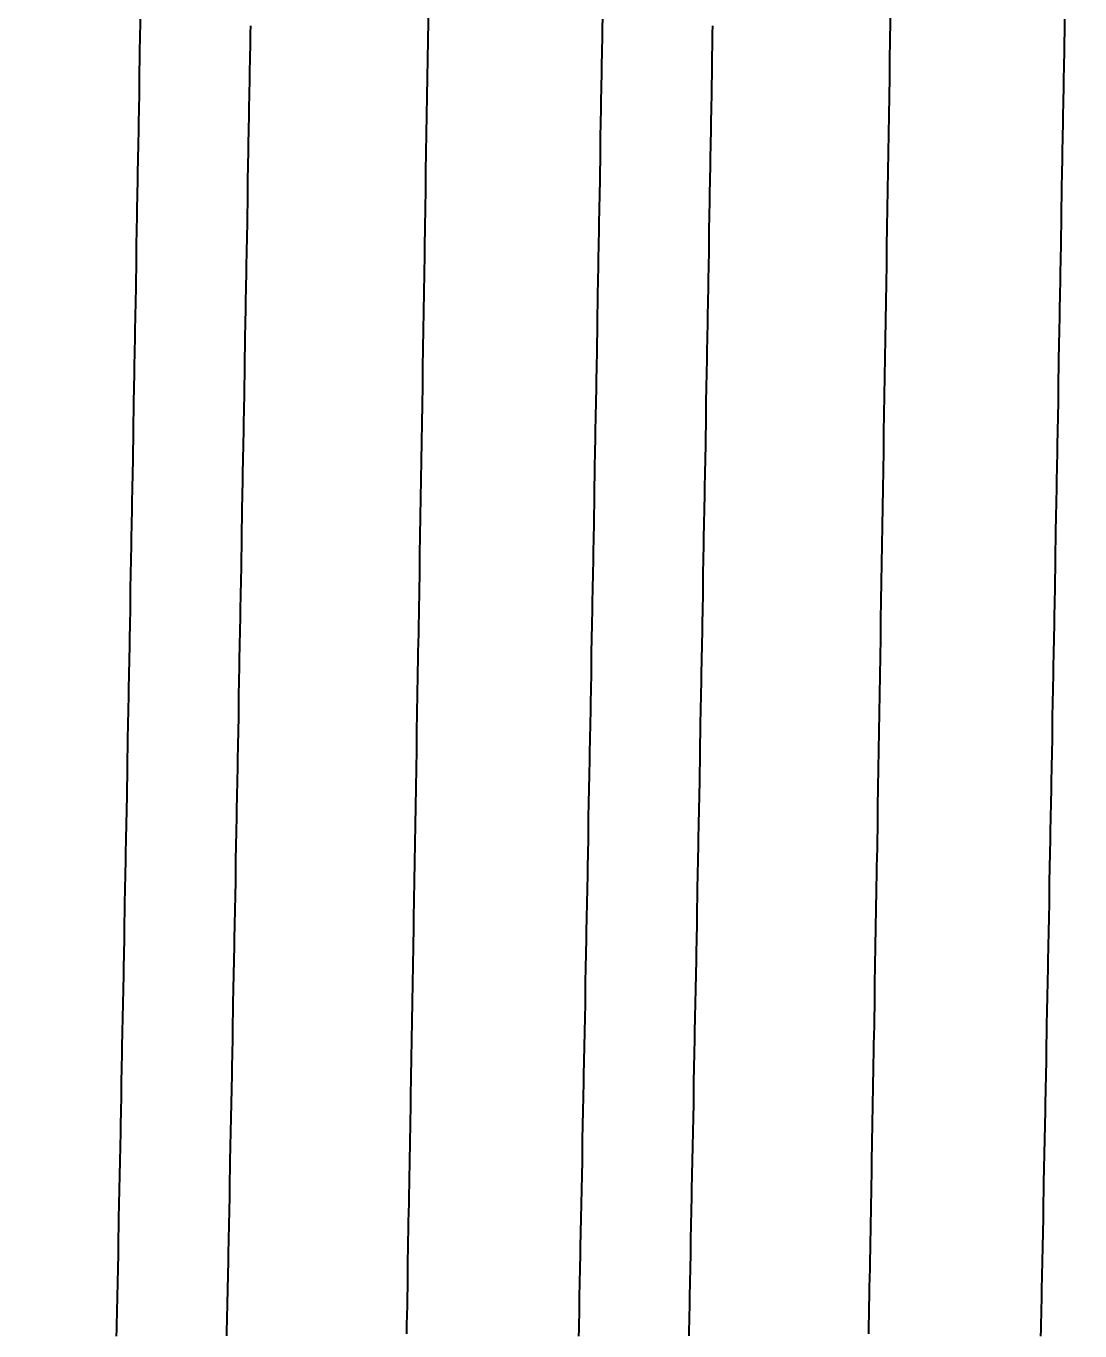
# Model space of a CAD drawing. Header units: millimetres. Extents: x 0 to 3800, y -67 to 2530.
# Drawn here: x 2218.597 to 2222.108, y 1553.936 to 1558.286 of the extents above; entities that cross this region are included whole.
import ezdxf

# ---------------------------------------------------------------- set-up
doc = ezdxf.new("R2010")
doc.units = ezdxf.units.MM
doc.layers.add('내부선 및 부속', color=4, linetype='Continuous')
doc.layers.add('치수선', color=7, linetype='Continuous')
doc.styles.add('____', font='')
doc.styles.get('____').set_extended_font_data('굴림')
doc.dimstyles.new('MSADIM', dxfattribs={"dimtxt": 33, "dimasz": 17, "dimexe": 10, "dimexo": 7.5, "dimgap": 10, "dimtad": 0, "dimtih": 1, "dimtoh": 1, "dimdec": 0, "dimzin": 1, "dimdsep": 46, "dimtxsty": '____', "dimcen": 11.25, "dimadec": 0, "dimazin": 0, "dimtfac": 1, "dimtdec": 0, "dimtix": 1, "dimtmove": 0, "dimatfit": 3, "dimfxl": 1, "dimtolj": 1, "dimtzin": 1, "dimarcsym": 0})

# ---------------------------------------------------------------- blocks, each defined once
blk = doc.blocks.new('*D47')
at = {"layer": '치수선', "color": 0, "linetype": 'Continuous', "lineweight": -2, "transparency": 16777216}
for p, q in [((2249.9547, 1877.9392), (2082.4547, 1877.9392)), ((2092.4547, 1860.9392), (2092.4547, 1705.7554)), ((2092.4547, 1504.9392), (2092.4547, 1660.123)), ((2249.9547, 1487.9392), (2082.4547, 1487.9392))]:
    blk.add_line(p, q, dxfattribs=at)
at = {"layer": '치수선', "color": 0, "linetype": 'Continuous', "transparency": 16777216}
for points in [[(2089.6213, 1860.9392), (2095.288, 1860.9392), (2092.4547, 1877.9392)], [(2089.6213, 1504.9392), (2095.288, 1504.9392), (2092.4547, 1487.9392)]]:
    blk.add_solid(points, dxfattribs=at)
at = {"layer": '치수선', "color": 0, "linetype": 'Continuous', "transparency": 16777216, "insert": (2092.4547, 1682.9392), "char_height": 25, "attachment_point": 5, "style": '____'}
blk.add_mtext('\\A1;390', dxfattribs=at)

msp = doc.modelspace()

# ---------------------------------------------------------------- linework, layer by layer
at = {"layer": '내부선 및 부속', "linetype": 'Continuous', "flags": 128}
for points in [[(2218.8985, 1553.9182), (2218.8995, 1553.9412), (2218.8995, 1553.9652), (2218.9005, 1553.9892), (2218.9005, 1554.0132), (2218.9015, 1554.0372), (2218.9015, 1554.0612), (2218.9025, 1554.0852), (2218.9025, 1554.1092), (2218.9035, 1554.1322), (2218.9035, 1554.1562), (2218.9045, 1554.1802), (2218.9045, 1554.2042), (2218.9055, 1554.2282), (2218.9055, 1554.2522), (2218.9065, 1554.2762), (2218.9065, 1554.2992), (2218.9065, 1554.3232), (2218.9075, 1554.3472), (2218.9075, 1554.3712), (2218.9085, 1554.3952), (2218.9085, 1554.4192), (2218.9095, 1554.4432), (2218.9095, 1554.4662), (2218.9105, 1554.4902), (2218.9105, 1554.5142), (2218.9115, 1554.5382), (2218.9115, 1554.5622), (2218.9125, 1554.5862), (2218.9125, 1554.6102), (2218.9125, 1554.6342), (2218.9135, 1554.6572), (2218.9135, 1554.6812), (2218.9145, 1554.7052), (2218.9145, 1554.7292), (2218.9155, 1554.7532), (2218.9155, 1554.7772), (2218.9165, 1554.8012), (2218.9165, 1554.8242), (2218.9175, 1554.8482), (2218.9175, 1554.8482), (2218.9175, 1554.8722), (2218.9175, 1554.8962), (2218.9185, 1554.9202), (2218.9185, 1554.9442), (2218.9195, 1554.9682), (2218.9195, 1554.9912), (2218.9205, 1555.0152), (2218.9205, 1555.0392), (2218.9215, 1555.0632), (2218.9215, 1555.0872), (2218.9225, 1555.1112), (2218.9225, 1555.1352), (2218.9225, 1555.1592), (2218.9235, 1555.1822), (2218.9235, 1555.2062), (2218.9245, 1555.2302), (2218.9245, 1555.2542), (2218.9255, 1555.2782), (2218.9255, 1555.3022), (2218.9265, 1555.3262), (2218.9265, 1555.3492), (2218.9265, 1555.3732), (2218.9275, 1555.3972), (2218.9275, 1555.4212), (2218.9285, 1555.4452), (2218.9285, 1555.4692), (2218.9295, 1555.4932), (2218.9295, 1555.5162), (2218.9295, 1555.5402), (2218.9305, 1555.5642), (2218.9305, 1555.5882), (2218.9315, 1555.6122), (2218.9315, 1555.6362), (2218.9325, 1555.6602), (2218.9325, 1555.6842), (2218.9335, 1555.7072), (2218.9335, 1555.7312), (2218.9335, 1555.7552), (2218.9345, 1555.7792), (2218.9345, 1555.8032), (2218.9355, 1555.8272), (2218.9355, 1555.8512), (2218.9365, 1555.8742), (2218.9365, 1555.8982), (2218.9365, 1555.9222), (2218.9375, 1555.9462), (2218.9375, 1555.9702), (2218.9385, 1555.9942), (2218.9385, 1556.0182), (2218.9395, 1556.0412), (2218.9395, 1556.0652), (2218.9395, 1556.0892), (2218.9405, 1556.1132), (2218.9405, 1556.1372), (2218.9415, 1556.1612), (2218.9415, 1556.1852), (2218.9425, 1556.2092), (2218.9425, 1556.2322), (2218.9425, 1556.2562), (2218.9435, 1556.2802), (2218.9435, 1556.3042), (2218.9445, 1556.3282), (2218.9445, 1556.3522), (2218.9455, 1556.3762), (2218.9455, 1556.3992), (2218.9455, 1556.4232), (2218.9465, 1556.4472), (2218.9465, 1556.4712), (2218.9475, 1556.4952), (2218.9475, 1556.5192), (2218.9485, 1556.5432), (2218.9485, 1556.5672), (2218.9485, 1556.5902), (2218.9495, 1556.6142), (2218.9495, 1556.6382), (2218.9505, 1556.6622), (2218.9505, 1556.6862), (2218.9505, 1556.7102), (2218.9515, 1556.7342), (2218.9515, 1556.7572), (2218.9525, 1556.7812), (2218.9525, 1556.8052), (2218.9535, 1556.8292), (2218.9535, 1556.8532), (2218.9535, 1556.8772), (2218.9545, 1556.9012), (2218.9545, 1556.9242), (2218.9555, 1556.9482), (2218.9555, 1556.9722), (2218.9565, 1556.9962), (2218.9565, 1557.0202), (2218.9565, 1557.0442), (2218.9575, 1557.0682), (2218.9575, 1557.0922), (2218.9585, 1557.1152), (2218.9585, 1557.1392), (2218.9585, 1557.1632), (2218.9595, 1557.1872), (2218.9595, 1557.2112), (2218.9605, 1557.2352), (2218.9605, 1557.2352), (2218.9605, 1557.2592), (2218.9605, 1557.2822), (2218.9615, 1557.3062), (2218.9615, 1557.3302), (2218.9625, 1557.3542), (2218.9625, 1557.3782), (2218.9635, 1557.4022), (2218.9635, 1557.4262), (2218.9635, 1557.4492), (2218.9645, 1557.4732), (2218.9645, 1557.4972), (2218.9655, 1557.5212), (2218.9655, 1557.5452), (2218.9655, 1557.5692), (2218.9665, 1557.5932), (2218.9665, 1557.6172), (2218.9675, 1557.6402), (2218.9675, 1557.6642), (2218.9675, 1557.6882), (2218.9685, 1557.7122), (2218.9685, 1557.7362), (2218.9695, 1557.7602), (2218.9695, 1557.7842), (2218.9695, 1557.8072), (2218.9705, 1557.8312), (2218.9705, 1557.8552), (2218.9715, 1557.8792), (2218.9715, 1557.9032), (2218.9725, 1557.9272), (2218.9725, 1557.9512), (2218.9725, 1557.9752), (2218.9735, 1557.9982), (2218.9735, 1558.0222), (2218.9745, 1558.0462), (2218.9745, 1558.0702), (2218.9745, 1558.0942), (2218.9755, 1558.1182), (2218.9755, 1558.1422), (2218.9765, 1558.1652), (2218.9765, 1558.1892), (2218.9765, 1558.2132), (2218.9775, 1558.2372), (2218.9775, 1558.2612), (2218.9785, 1558.2852), (2218.9785, 1558.3092)], [(2219.8655, 1553.9262), (2219.8655, 1553.9572), (2219.8665, 1553.9882), (2219.8675, 1554.0192), (2219.8675, 1554.0502), (2219.8685, 1554.0822), (2219.8685, 1554.1132), (2219.8695, 1554.1442), (2219.8695, 1554.1752), (2219.8705, 1554.2062), (2219.8705, 1554.2372), (2219.8715, 1554.2682), (2219.8715, 1554.2992), (2219.8725, 1554.3312), (2219.8735, 1554.3622), (2219.8735, 1554.3932), (2219.8745, 1554.4242), (2219.8745, 1554.4552), (2219.8755, 1554.4862), (2219.8755, 1554.5172), (2219.8765, 1554.5492), (2219.8765, 1554.5802), (2219.8775, 1554.6112), (2219.8775, 1554.6422), (2219.8785, 1554.6732), (2219.8785, 1554.7042), (2219.8795, 1554.7352), (2219.8805, 1554.7662), (2219.8805, 1554.7982), (2219.8815, 1554.8292), (2219.8815, 1554.8602), (2219.8825, 1554.8912), (2219.8825, 1554.9222), (2219.8835, 1554.9532), (2219.8835, 1554.9842), (2219.8845, 1555.0162), (2219.8845, 1555.0472), (2219.8855, 1555.0782), (2219.8855, 1555.1092), (2219.8865, 1555.1402), (2219.8865, 1555.1712), (2219.8875, 1555.2022), (2219.8875, 1555.2332), (2219.8885, 1555.2652), (2219.8895, 1555.2962), (2219.8895, 1555.3272), (2219.8905, 1555.3582), (2219.8905, 1555.3892), (2219.8915, 1555.4202), (2219.8915, 1555.4512), (2219.8925, 1555.4832), (2219.8925, 1555.5142), (2219.8935, 1555.5452), (2219.8935, 1555.5762), (2219.8945, 1555.6072), (2219.8945, 1555.6382), (2219.8955, 1555.6692), (2219.8955, 1555.7002), (2219.8965, 1555.7322), (2219.8965, 1555.7632), (2219.8975, 1555.7942), (2219.8975, 1555.8252), (2219.8985, 1555.8562), (2219.8985, 1555.8562), (2219.8985, 1555.8872), (2219.8995, 1555.9182), (2219.8995, 1555.9502), (2219.9005, 1555.9812), (2219.9005, 1556.0122), (2219.9015, 1556.0432), (2219.9015, 1556.0742), (2219.9025, 1556.1052), (2219.9025, 1556.1362), (2219.9035, 1556.1672), (2219.9035, 1556.1992), (2219.9045, 1556.2302), (2219.9055, 1556.2612), (2219.9055, 1556.2922), (2219.9065, 1556.3232), (2219.9065, 1556.3542), (2219.9075, 1556.3852), (2219.9075, 1556.4172), (2219.9085, 1556.4482), (2219.9085, 1556.4792), (2219.9095, 1556.5102), (2219.9095, 1556.5412), (2219.9105, 1556.5722), (2219.9105, 1556.6032), (2219.9115, 1556.6342), (2219.9115, 1556.6662), (2219.9125, 1556.6972), (2219.9125, 1556.7282), (2219.9135, 1556.7592), (2219.9135, 1556.7902), (2219.9145, 1556.8212), (2219.9145, 1556.8522), (2219.9155, 1556.8842), (2219.9155, 1556.9152), (2219.9165, 1556.9462), (2219.9165, 1556.9772), (2219.9175, 1557.0082), (2219.9175, 1557.0392), (2219.9185, 1557.0702), (2219.9185, 1557.1012), (2219.9195, 1557.1332), (2219.9195, 1557.1642), (2219.9205, 1557.1952), (2219.9205, 1557.2262), (2219.9215, 1557.2572), (2219.9215, 1557.2882), (2219.9225, 1557.3192), (2219.9225, 1557.3512), (2219.9235, 1557.3822), (2219.9235, 1557.4132), (2219.9245, 1557.4442), (2219.9245, 1557.4752), (2219.9255, 1557.5062), (2219.9255, 1557.5372), (2219.9255, 1557.5682), (2219.9265, 1557.6002), (2219.9265, 1557.6312), (2219.9275, 1557.6622), (2219.9275, 1557.6932), (2219.9285, 1557.7242), (2219.9285, 1557.7552), (2219.9295, 1557.7862), (2219.9295, 1557.8182), (2219.9305, 1557.8492), (2219.9305, 1557.8802), (2219.9315, 1557.9112), (2219.9315, 1557.9422), (2219.9325, 1557.9732), (2219.9325, 1558.0042), (2219.9335, 1558.0352), (2219.9335, 1558.0672), (2219.9345, 1558.0982), (2219.9345, 1558.1292), (2219.9355, 1558.1602), (2219.9355, 1558.1912), (2219.9365, 1558.2222), (2219.9365, 1558.2532), (2219.9375, 1558.2852), (2219.9375, 1558.3162)], [(2220.4385, 1553.9182), (2220.4395, 1553.9412), (2220.4395, 1553.9652), (2220.4405, 1553.9892), (2220.4405, 1554.0132), (2220.4415, 1554.0372), (2220.4415, 1554.0612), (2220.4425, 1554.0852), (2220.4425, 1554.1092), (2220.4435, 1554.1322), (2220.4435, 1554.1562), (2220.4445, 1554.1802), (2220.4445, 1554.2042), (2220.4445, 1554.2282), (2220.4455, 1554.2522), (2220.4455, 1554.2762), (2220.4465, 1554.2992), (2220.4465, 1554.3232), (2220.4475, 1554.3472), (2220.4475, 1554.3712), (2220.4485, 1554.3952), (2220.4485, 1554.4192), (2220.4495, 1554.4432), (2220.4495, 1554.4662), (2220.4505, 1554.4902), (2220.4505, 1554.5142), (2220.4505, 1554.5382), (2220.4515, 1554.5622), (2220.4515, 1554.5862), (2220.4525, 1554.6102), (2220.4525, 1554.6342), (2220.4535, 1554.6572), (2220.4535, 1554.6812), (2220.4545, 1554.7052), (2220.4545, 1554.7292), (2220.4555, 1554.7532), (2220.4555, 1554.7772), (2220.4555, 1554.8012), (2220.4565, 1554.8242), (2220.4565, 1554.8482), (2220.4565, 1554.8482), (2220.4575, 1554.8722), (2220.4575, 1554.8962), (2220.4585, 1554.9202), (2220.4585, 1554.9442), (2220.4595, 1554.9682), (2220.4595, 1554.9912), (2220.4605, 1555.0152), (2220.4605, 1555.0392), (2220.4605, 1555.0632), (2220.4615, 1555.0872), (2220.4615, 1555.1112), (2220.4625, 1555.1352), (2220.4625, 1555.1592), (2220.4635, 1555.1822), (2220.4635, 1555.2062), (2220.4645, 1555.2302), (2220.4645, 1555.2542), (2220.4645, 1555.2782), (2220.4655, 1555.3022), (2220.4655, 1555.3262), (2220.4665, 1555.3492), (2220.4665, 1555.3732), (2220.4675, 1555.3972), (2220.4675, 1555.4212), (2220.4685, 1555.4452), (2220.4685, 1555.4692), (2220.4685, 1555.4932), (2220.4695, 1555.5162), (2220.4695, 1555.5402), (2220.4705, 1555.5642), (2220.4705, 1555.5882), (2220.4715, 1555.6122), (2220.4715, 1555.6362), (2220.4715, 1555.6602), (2220.4725, 1555.6842), (2220.4725, 1555.7072), (2220.4735, 1555.7312), (2220.4735, 1555.7552), (2220.4745, 1555.7792), (2220.4745, 1555.8032), (2220.4755, 1555.8272), (2220.4755, 1555.8512), (2220.4755, 1555.8742), (2220.4765, 1555.8982), (2220.4765, 1555.9222), (2220.4775, 1555.9462), (2220.4775, 1555.9702), (2220.4785, 1555.9942), (2220.4785, 1556.0182), (2220.4785, 1556.0412), (2220.4795, 1556.0652), (2220.4795, 1556.0892), (2220.4805, 1556.1132), (2220.4805, 1556.1372), (2220.4815, 1556.1612), (2220.4815, 1556.1852), (2220.4815, 1556.2092), (2220.4825, 1556.2322), (2220.4825, 1556.2562), (2220.4835, 1556.2802), (2220.4835, 1556.3042), (2220.4845, 1556.3282), (2220.4845, 1556.3522), (2220.4845, 1556.3762), (2220.4855, 1556.3992), (2220.4855, 1556.4232), (2220.4865, 1556.4472), (2220.4865, 1556.4712), (2220.4875, 1556.4952), (2220.4875, 1556.5192), (2220.4875, 1556.5432), (2220.4885, 1556.5672), (2220.4885, 1556.5902), (2220.4895, 1556.6142), (2220.4895, 1556.6382), (2220.4895, 1556.6622), (2220.4905, 1556.6862), (2220.4905, 1556.7102), (2220.4915, 1556.7342), (2220.4915, 1556.7572), (2220.4925, 1556.7812), (2220.4925, 1556.8052), (2220.4925, 1556.8292), (2220.4935, 1556.8532), (2220.4935, 1556.8772), (2220.4945, 1556.9012), (2220.4945, 1556.9242), (2220.4945, 1556.9482), (2220.4955, 1556.9722), (2220.4955, 1556.9962), (2220.4965, 1557.0202), (2220.4965, 1557.0442), (2220.4975, 1557.0682), (2220.4975, 1557.0922), (2220.4975, 1557.1152), (2220.4985, 1557.1392), (2220.4985, 1557.1632), (2220.4995, 1557.1872), (2220.4995, 1557.2112), (2220.4995, 1557.2352), (2220.4995, 1557.2352), (2220.5005, 1557.2592), (2220.5005, 1557.2822), (2220.5015, 1557.3062), (2220.5015, 1557.3302), (2220.5025, 1557.3542), (2220.5025, 1557.3782), (2220.5025, 1557.4022), (2220.5035, 1557.4262), (2220.5035, 1557.4492), (2220.5045, 1557.4732), (2220.5045, 1557.4972), (2220.5045, 1557.5212), (2220.5055, 1557.5452), (2220.5055, 1557.5692), (2220.5065, 1557.5932), (2220.5065, 1557.6172), (2220.5065, 1557.6402), (2220.5075, 1557.6642), (2220.5075, 1557.6882), (2220.5085, 1557.7122), (2220.5085, 1557.7362), (2220.5095, 1557.7602), (2220.5095, 1557.7842), (2220.5095, 1557.8072), (2220.5105, 1557.8312), (2220.5105, 1557.8552), (2220.5115, 1557.8792), (2220.5115, 1557.9032), (2220.5115, 1557.9272), (2220.5125, 1557.9512), (2220.5125, 1557.9752), (2220.5135, 1557.9982), (2220.5135, 1558.0222), (2220.5135, 1558.0462), (2220.5145, 1558.0702), (2220.5145, 1558.0942), (2220.5155, 1558.1182), (2220.5155, 1558.1422), (2220.5155, 1558.1652), (2220.5165, 1558.1892), (2220.5165, 1558.2132), (2220.5175, 1558.2372), (2220.5175, 1558.2612), (2220.5175, 1558.2852), (2220.5185, 1558.3092)], [(2221.4055, 1553.9262), (2221.4055, 1553.9572), (2221.4065, 1553.9882), (2221.4065, 1554.0192), (2221.4075, 1554.0502), (2221.4075, 1554.0822), (2221.4085, 1554.1132), (2221.4095, 1554.1442), (2221.4095, 1554.1752), (2221.4105, 1554.2062), (2221.4105, 1554.2372), (2221.4115, 1554.2682), (2221.4115, 1554.2992), (2221.4125, 1554.3312), (2221.4125, 1554.3622), (2221.4135, 1554.3932), (2221.4135, 1554.4242), (2221.4145, 1554.4552), (2221.4155, 1554.4862), (2221.4155, 1554.5172), (2221.4165, 1554.5492), (2221.4165, 1554.5802), (2221.4175, 1554.6112), (2221.4175, 1554.6422), (2221.4185, 1554.6732), (2221.4185, 1554.7042), (2221.4195, 1554.7352), (2221.4195, 1554.7662), (2221.4205, 1554.7982), (2221.4205, 1554.8292), (2221.4215, 1554.8602), (2221.4215, 1554.8912), (2221.4225, 1554.9222), (2221.4235, 1554.9532), (2221.4235, 1554.9842), (2221.4245, 1555.0162), (2221.4245, 1555.0472), (2221.4255, 1555.0782), (2221.4255, 1555.1092), (2221.4265, 1555.1402), (2221.4265, 1555.1712), (2221.4275, 1555.2022), (2221.4275, 1555.2332), (2221.4285, 1555.2652), (2221.4285, 1555.2962), (2221.4295, 1555.3272), (2221.4295, 1555.3582), (2221.4305, 1555.3892), (2221.4305, 1555.4202), (2221.4315, 1555.4512), (2221.4315, 1555.4832), (2221.4325, 1555.5142), (2221.4335, 1555.5452), (2221.4335, 1555.5762), (2221.4345, 1555.6072), (2221.4345, 1555.6382), (2221.4355, 1555.6692), (2221.4355, 1555.7002), (2221.4365, 1555.7322), (2221.4365, 1555.7632), (2221.4375, 1555.7942), (2221.4375, 1555.8252), (2221.4385, 1555.8562), (2221.4385, 1555.8562), (2221.4385, 1555.8872), (2221.4395, 1555.9182), (2221.4395, 1555.9502), (2221.4405, 1555.9812), (2221.4405, 1556.0122), (2221.4415, 1556.0432), (2221.4415, 1556.0742), (2221.4425, 1556.1052), (2221.4425, 1556.1362), (2221.4435, 1556.1672), (2221.4435, 1556.1992), (2221.4445, 1556.2302), (2221.4445, 1556.2612), (2221.4455, 1556.2922), (2221.4455, 1556.3232), (2221.4465, 1556.3542), (2221.4465, 1556.3852), (2221.4475, 1556.4172), (2221.4475, 1556.4482), (2221.4485, 1556.4792), (2221.4485, 1556.5102), (2221.4495, 1556.5412), (2221.4495, 1556.5722), (2221.4505, 1556.6032), (2221.4505, 1556.6342), (2221.4515, 1556.6662), (2221.4515, 1556.6972), (2221.4525, 1556.7282), (2221.4525, 1556.7592), (2221.4535, 1556.7902), (2221.4535, 1556.8212), (2221.4545, 1556.8522), (2221.4545, 1556.8842), (2221.4555, 1556.9152), (2221.4555, 1556.9462), (2221.4565, 1556.9772), (2221.4565, 1557.0082), (2221.4575, 1557.0392), (2221.4575, 1557.0702), (2221.4585, 1557.1012), (2221.4585, 1557.1332), (2221.4595, 1557.1642), (2221.4595, 1557.1952), (2221.4605, 1557.2262), (2221.4605, 1557.2572), (2221.4615, 1557.2882), (2221.4615, 1557.3192), (2221.4625, 1557.3512), (2221.4625, 1557.3822), (2221.4635, 1557.4132), (2221.4635, 1557.4442), (2221.4645, 1557.4752), (2221.4645, 1557.5062), (2221.4655, 1557.5372), (2221.4655, 1557.5682), (2221.4665, 1557.6002), (2221.4665, 1557.6312), (2221.4675, 1557.6622), (2221.4675, 1557.6932), (2221.4685, 1557.7242), (2221.4685, 1557.7552), (2221.4695, 1557.7862), (2221.4695, 1557.8182), (2221.4705, 1557.8492), (2221.4705, 1557.8802), (2221.4715, 1557.9112), (2221.4715, 1557.9422), (2221.4725, 1557.9732), (2221.4725, 1558.0042), (2221.4735, 1558.0352), (2221.4735, 1558.0672), (2221.4745, 1558.0982), (2221.4745, 1558.1292), (2221.4755, 1558.1602), (2221.4755, 1558.1912), (2221.4765, 1558.2222), (2221.4765, 1558.2532), (2221.4775, 1558.2852), (2221.4775, 1558.3162)], [(2221.9785, 1553.9182), (2221.9795, 1553.9412), (2221.9795, 1553.9652), (2221.9805, 1553.9892), (2221.9805, 1554.0132), (2221.9815, 1554.0372), (2221.9815, 1554.0612), (2221.9815, 1554.0852), (2221.9825, 1554.1092), (2221.9825, 1554.1322), (2221.9835, 1554.1562), (2221.9835, 1554.1802), (2221.9845, 1554.2042), (2221.9845, 1554.2282), (2221.9855, 1554.2522), (2221.9855, 1554.2762), (2221.9865, 1554.2992), (2221.9865, 1554.3232), (2221.9875, 1554.3472), (2221.9875, 1554.3712), (2221.9885, 1554.3952), (2221.9885, 1554.4192), (2221.9885, 1554.4432), (2221.9895, 1554.4662), (2221.9895, 1554.4902), (2221.9905, 1554.5142), (2221.9905, 1554.5382), (2221.9915, 1554.5622), (2221.9915, 1554.5862), (2221.9925, 1554.6102), (2221.9925, 1554.6342), (2221.9935, 1554.6572), (2221.9935, 1554.6812), (2221.9935, 1554.7052), (2221.9945, 1554.7292), (2221.9945, 1554.7532), (2221.9955, 1554.7772), (2221.9955, 1554.8012), (2221.9965, 1554.8242), (2221.9965, 1554.8482), (2221.9965, 1554.8482), (2221.9975, 1554.8722), (2221.9975, 1554.8962), (2221.9985, 1554.9202), (2221.9985, 1554.9442), (2221.9985, 1554.9682), (2221.9995, 1554.9912), (2221.9995, 1555.0152), (2222.0005, 1555.0392), (2222.0005, 1555.0632), (2222.0015, 1555.0872), (2222.0015, 1555.1112), (2222.0025, 1555.1352), (2222.0025, 1555.1592), (2222.0025, 1555.1822), (2222.0035, 1555.2062), (2222.0035, 1555.2302), (2222.0045, 1555.2542), (2222.0045, 1555.2782), (2222.0055, 1555.3022), (2222.0055, 1555.3262), (2222.0065, 1555.3492), (2222.0065, 1555.3732), (2222.0065, 1555.3972), (2222.0075, 1555.4212), (2222.0075, 1555.4452), (2222.0085, 1555.4692), (2222.0085, 1555.4932), (2222.0095, 1555.5162), (2222.0095, 1555.5402), (2222.0105, 1555.5642), (2222.0105, 1555.5882), (2222.0105, 1555.6122), (2222.0115, 1555.6362), (2222.0115, 1555.6602), (2222.0125, 1555.6842), (2222.0125, 1555.7072), (2222.0135, 1555.7312), (2222.0135, 1555.7552), (2222.0135, 1555.7792), (2222.0145, 1555.8032), (2222.0145, 1555.8272), (2222.0155, 1555.8512), (2222.0155, 1555.8742), (2222.0165, 1555.8982), (2222.0165, 1555.9222), (2222.0175, 1555.9462), (2222.0175, 1555.9702), (2222.0175, 1555.9942), (2222.0185, 1556.0182), (2222.0185, 1556.0412), (2222.0195, 1556.0652), (2222.0195, 1556.0892), (2222.0205, 1556.1132), (2222.0205, 1556.1372), (2222.0205, 1556.1612), (2222.0215, 1556.1852), (2222.0215, 1556.2092), (2222.0225, 1556.2322), (2222.0225, 1556.2562), (2222.0235, 1556.2802), (2222.0235, 1556.3042), (2222.0235, 1556.3282), (2222.0245, 1556.3522), (2222.0245, 1556.3762), (2222.0255, 1556.3992), (2222.0255, 1556.4232), (2222.0255, 1556.4472), (2222.0265, 1556.4712), (2222.0265, 1556.4952), (2222.0275, 1556.5192), (2222.0275, 1556.5432), (2222.0285, 1556.5672), (2222.0285, 1556.5902), (2222.0285, 1556.6142), (2222.0295, 1556.6382), (2222.0295, 1556.6622), (2222.0305, 1556.6862), (2222.0305, 1556.7102), (2222.0315, 1556.7342), (2222.0315, 1556.7572), (2222.0315, 1556.7812), (2222.0325, 1556.8052), (2222.0325, 1556.8292), (2222.0335, 1556.8532), (2222.0335, 1556.8772), (2222.0335, 1556.9012), (2222.0345, 1556.9242), (2222.0345, 1556.9482), (2222.0355, 1556.9722), (2222.0355, 1556.9962), (2222.0365, 1557.0202), (2222.0365, 1557.0442), (2222.0365, 1557.0682), (2222.0375, 1557.0922), (2222.0375, 1557.1152), (2222.0385, 1557.1392), (2222.0385, 1557.1632), (2222.0385, 1557.1872), (2222.0395, 1557.2112), (2222.0395, 1557.2352), (2222.0395, 1557.2352), (2222.0405, 1557.2592), (2222.0405, 1557.2822), (2222.0415, 1557.3062), (2222.0415, 1557.3302), (2222.0415, 1557.3542), (2222.0425, 1557.3782), (2222.0425, 1557.4022), (2222.0435, 1557.4262), (2222.0435, 1557.4492), (2222.0435, 1557.4732), (2222.0445, 1557.4972), (2222.0445, 1557.5212), (2222.0455, 1557.5452), (2222.0455, 1557.5692), (2222.0455, 1557.5932), (2222.0465, 1557.6172), (2222.0465, 1557.6402), (2222.0475, 1557.6642), (2222.0475, 1557.6882), (2222.0485, 1557.7122), (2222.0485, 1557.7362), (2222.0485, 1557.7602), (2222.0495, 1557.7842), (2222.0495, 1557.8072), (2222.0505, 1557.8312), (2222.0505, 1557.8552), (2222.0505, 1557.8792), (2222.0515, 1557.9032), (2222.0515, 1557.9272), (2222.0525, 1557.9512), (2222.0525, 1557.9752), (2222.0525, 1557.9982), (2222.0535, 1558.0222), (2222.0535, 1558.0462), (2222.0545, 1558.0702), (2222.0545, 1558.0942), (2222.0545, 1558.1182), (2222.0555, 1558.1422), (2222.0555, 1558.1652), (2222.0565, 1558.1892), (2222.0565, 1558.2132), (2222.0565, 1558.2372), (2222.0575, 1558.2612), (2222.0575, 1558.2852), (2222.0585, 1558.3092)], [(2219.2665, 1553.9192), (2219.2665, 1553.9432), (2219.2675, 1553.9672), (2219.2675, 1553.9902), (2219.2685, 1554.0142), (2219.2685, 1554.0382), (2219.2695, 1554.0622), (2219.2695, 1554.0862), (2219.2705, 1554.1102), (2219.2705, 1554.1342), (2219.2715, 1554.1572), (2219.2715, 1554.1812), (2219.2715, 1554.2052), (2219.2725, 1554.2292), (2219.2725, 1554.2532), (2219.2735, 1554.2772), (2219.2735, 1554.3012), (2219.2745, 1554.3252), (2219.2745, 1554.3482), (2219.2755, 1554.3722), (2219.2755, 1554.3962), (2219.2765, 1554.4202), (2219.2765, 1554.4442), (2219.2775, 1554.4682), (2219.2775, 1554.4922), (2219.2775, 1554.5152), (2219.2785, 1554.5392), (2219.2785, 1554.5632), (2219.2795, 1554.5872), (2219.2795, 1554.6112), (2219.2805, 1554.6352), (2219.2805, 1554.6592), (2219.2815, 1554.6822), (2219.2815, 1554.7062), (2219.2825, 1554.7302), (2219.2825, 1554.7542), (2219.2835, 1554.7782), (2219.2835, 1554.8022), (2219.2835, 1554.8262), (2219.2835, 1554.8262), (2219.2845, 1554.8502), (2219.2845, 1554.8732), (2219.2855, 1554.8972), (2219.2855, 1554.9212), (2219.2865, 1554.9452), (2219.2865, 1554.9692), (2219.2875, 1554.9932), (2219.2875, 1555.0172), (2219.2875, 1555.0402), (2219.2885, 1555.0642), (2219.2885, 1555.0882), (2219.2895, 1555.1122), (2219.2895, 1555.1362), (2219.2905, 1555.1602), (2219.2905, 1555.1842), (2219.2915, 1555.2072), (2219.2915, 1555.2312), (2219.2915, 1555.2552), (2219.2925, 1555.2792), (2219.2925, 1555.3032), (2219.2935, 1555.3272), (2219.2935, 1555.3512), (2219.2945, 1555.3752), (2219.2945, 1555.3982), (2219.2955, 1555.4222), (2219.2955, 1555.4462), (2219.2955, 1555.4702), (2219.2965, 1555.4942), (2219.2965, 1555.5182), (2219.2975, 1555.5422), (2219.2975, 1555.5652), (2219.2985, 1555.5892), (2219.2985, 1555.6132), (2219.2995, 1555.6372), (2219.2995, 1555.6612), (2219.2995, 1555.6852), (2219.3005, 1555.7092), (2219.3005, 1555.7322), (2219.3015, 1555.7562), (2219.3015, 1555.7802), (2219.3025, 1555.8042), (2219.3025, 1555.8282), (2219.3025, 1555.8522), (2219.3035, 1555.8762), (2219.3035, 1555.9002), (2219.3045, 1555.9232), (2219.3045, 1555.9472), (2219.3055, 1555.9712), (2219.3055, 1555.9952), (2219.3055, 1556.0192), (2219.3065, 1556.0432), (2219.3065, 1556.0672), (2219.3075, 1556.0902), (2219.3075, 1556.1142), (2219.3085, 1556.1382), (2219.3085, 1556.1622), (2219.3085, 1556.1862), (2219.3095, 1556.2102), (2219.3095, 1556.2342), (2219.3105, 1556.2582), (2219.3105, 1556.2812), (2219.3115, 1556.3052), (2219.3115, 1556.3292), (2219.3115, 1556.3532), (2219.3125, 1556.3772), (2219.3125, 1556.4012), (2219.3135, 1556.4252), (2219.3135, 1556.4482), (2219.3145, 1556.4722), (2219.3145, 1556.4962), (2219.3145, 1556.5202), (2219.3155, 1556.5442), (2219.3155, 1556.5682), (2219.3165, 1556.5922), (2219.3165, 1556.6152), (2219.3175, 1556.6392), (2219.3175, 1556.6632), (2219.3175, 1556.6872), (2219.3185, 1556.7112), (2219.3185, 1556.7352), (2219.3195, 1556.7592), (2219.3195, 1556.7832), (2219.3195, 1556.8062), (2219.3205, 1556.8302), (2219.3205, 1556.8542), (2219.3215, 1556.8782), (2219.3215, 1556.9022), (2219.3225, 1556.9262), (2219.3225, 1556.9502), (2219.3225, 1556.9732), (2219.3235, 1556.9972), (2219.3235, 1557.0212), (2219.3245, 1557.0452), (2219.3245, 1557.0692), (2219.3245, 1557.0932), (2219.3255, 1557.1172), (2219.3255, 1557.1402), (2219.3265, 1557.1642), (2219.3265, 1557.1882), (2219.3275, 1557.2122), (2219.3275, 1557.2122), (2219.3275, 1557.2362), (2219.3275, 1557.2602), (2219.3285, 1557.2842), (2219.3285, 1557.3082), (2219.3295, 1557.3312), (2219.3295, 1557.3552), (2219.3295, 1557.3792), (2219.3305, 1557.4032), (2219.3305, 1557.4272), (2219.3315, 1557.4512), (2219.3315, 1557.4752), (2219.3315, 1557.4982), (2219.3325, 1557.5222), (2219.3325, 1557.5462), (2219.3335, 1557.5702), (2219.3335, 1557.5942), (2219.3345, 1557.6182), (2219.3345, 1557.6422), (2219.3345, 1557.6662), (2219.3355, 1557.6892), (2219.3355, 1557.7132), (2219.3365, 1557.7372), (2219.3365, 1557.7612), (2219.3365, 1557.7852), (2219.3375, 1557.8092), (2219.3375, 1557.8332), (2219.3385, 1557.8562), (2219.3385, 1557.8802), (2219.3385, 1557.9042), (2219.3395, 1557.9282), (2219.3395, 1557.9522), (2219.3405, 1557.9762), (2219.3405, 1558.0002), (2219.3405, 1558.0232), (2219.3415, 1558.0472), (2219.3415, 1558.0712), (2219.3425, 1558.0952), (2219.3425, 1558.1192), (2219.3425, 1558.1432), (2219.3435, 1558.1672), (2219.3435, 1558.1912), (2219.3445, 1558.2142), (2219.3445, 1558.2382), (2219.3445, 1558.2622), (2219.3455, 1558.2862)], [(2220.8065, 1553.9192), (2220.8065, 1553.9432), (2220.8075, 1553.9672), (2220.8075, 1553.9902), (2220.8085, 1554.0142), (2220.8085, 1554.0382), (2220.8085, 1554.0622), (2220.8095, 1554.0862), (2220.8095, 1554.1102), (2220.8105, 1554.1342), (2220.8105, 1554.1572), (2220.8115, 1554.1812), (2220.8115, 1554.2052), (2220.8125, 1554.2292), (2220.8125, 1554.2532), (2220.8135, 1554.2772), (2220.8135, 1554.3012), (2220.8145, 1554.3252), (2220.8145, 1554.3482), (2220.8155, 1554.3722), (2220.8155, 1554.3962), (2220.8155, 1554.4202), (2220.8165, 1554.4442), (2220.8165, 1554.4682), (2220.8175, 1554.4922), (2220.8175, 1554.5152), (2220.8185, 1554.5392), (2220.8185, 1554.5632), (2220.8195, 1554.5872), (2220.8195, 1554.6112), (2220.8205, 1554.6352), (2220.8205, 1554.6592), (2220.8215, 1554.6822), (2220.8215, 1554.7062), (2220.8215, 1554.7302), (2220.8225, 1554.7542), (2220.8225, 1554.7782), (2220.8235, 1554.8022), (2220.8235, 1554.8262), (2220.8235, 1554.8262), (2220.8245, 1554.8502), (2220.8245, 1554.8732), (2220.8255, 1554.8972), (2220.8255, 1554.9212), (2220.8255, 1554.9452), (2220.8265, 1554.9692), (2220.8265, 1554.9932), (2220.8275, 1555.0172), (2220.8275, 1555.0402), (2220.8285, 1555.0642), (2220.8285, 1555.0882), (2220.8295, 1555.1122), (2220.8295, 1555.1362), (2220.8305, 1555.1602), (2220.8305, 1555.1842), (2220.8305, 1555.2072), (2220.8315, 1555.2312), (2220.8315, 1555.2552), (2220.8325, 1555.2792), (2220.8325, 1555.3032), (2220.8335, 1555.3272), (2220.8335, 1555.3512), (2220.8345, 1555.3752), (2220.8345, 1555.3982), (2220.8345, 1555.4222), (2220.8355, 1555.4462), (2220.8355, 1555.4702), (2220.8365, 1555.4942), (2220.8365, 1555.5182), (2220.8375, 1555.5422), (2220.8375, 1555.5652), (2220.8375, 1555.5892), (2220.8385, 1555.6132), (2220.8385, 1555.6372), (2220.8395, 1555.6612), (2220.8395, 1555.6852), (2220.8405, 1555.7092), (2220.8405, 1555.7332), (2220.8415, 1555.7562), (2220.8415, 1555.7802), (2220.8415, 1555.8042), (2220.8425, 1555.8282), (2220.8425, 1555.8522), (2220.8435, 1555.8762), (2220.8435, 1555.9002), (2220.8445, 1555.9232), (2220.8445, 1555.9472), (2220.8445, 1555.9712), (2220.8455, 1555.9952), (2220.8455, 1556.0192), (2220.8465, 1556.0432), (2220.8465, 1556.0672), (2220.8475, 1556.0902), (2220.8475, 1556.1142), (2220.8475, 1556.1382), (2220.8485, 1556.1622), (2220.8485, 1556.1862), (2220.8495, 1556.2102), (2220.8495, 1556.2342), (2220.8505, 1556.2582), (2220.8505, 1556.2812), (2220.8505, 1556.3052), (2220.8515, 1556.3292), (2220.8515, 1556.3532), (2220.8525, 1556.3772), (2220.8525, 1556.4012), (2220.8535, 1556.4252), (2220.8535, 1556.4482), (2220.8535, 1556.4722), (2220.8545, 1556.4962), (2220.8545, 1556.5202), (2220.8555, 1556.5442), (2220.8555, 1556.5682), (2220.8555, 1556.5922), (2220.8565, 1556.6152), (2220.8565, 1556.6392), (2220.8575, 1556.6632), (2220.8575, 1556.6872), (2220.8585, 1556.7112), (2220.8585, 1556.7352), (2220.8585, 1556.7592), (2220.8595, 1556.7832), (2220.8595, 1556.8062), (2220.8605, 1556.8302), (2220.8605, 1556.8542), (2220.8615, 1556.8782), (2220.8615, 1556.9022), (2220.8615, 1556.9262), (2220.8625, 1556.9502), (2220.8625, 1556.9732), (2220.8635, 1556.9972), (2220.8635, 1557.0212), (2220.8635, 1557.0452), (2220.8645, 1557.0692), (2220.8645, 1557.0932), (2220.8655, 1557.1172), (2220.8655, 1557.1402), (2220.8665, 1557.1642), (2220.8665, 1557.1882), (2220.8665, 1557.2122), (2220.8665, 1557.2122), (2220.8675, 1557.2362), (2220.8675, 1557.2602), (2220.8685, 1557.2842), (2220.8685, 1557.3082), (2220.8685, 1557.3312), (2220.8695, 1557.3552), (2220.8695, 1557.3792), (2220.8705, 1557.4032), (2220.8705, 1557.4272), (2220.8705, 1557.4512), (2220.8715, 1557.4752), (2220.8715, 1557.4982), (2220.8725, 1557.5222), (2220.8725, 1557.5462), (2220.8735, 1557.5702), (2220.8735, 1557.5942), (2220.8735, 1557.6182), (2220.8745, 1557.6422), (2220.8745, 1557.6662), (2220.8755, 1557.6892), (2220.8755, 1557.7132), (2220.8755, 1557.7372), (2220.8765, 1557.7612), (2220.8765, 1557.7852), (2220.8775, 1557.8092), (2220.8775, 1557.8332), (2220.8775, 1557.8562), (2220.8785, 1557.8802), (2220.8785, 1557.9042), (2220.8795, 1557.9282), (2220.8795, 1557.9522), (2220.8795, 1557.9762), (2220.8805, 1558.0002), (2220.8805, 1558.0232), (2220.8815, 1558.0472), (2220.8815, 1558.0712), (2220.8815, 1558.0952), (2220.8825, 1558.1192), (2220.8825, 1558.1432), (2220.8835, 1558.1672), (2220.8835, 1558.1912), (2220.8845, 1558.2142), (2220.8845, 1558.2382), (2220.8845, 1558.2622), (2220.8855, 1558.2862)]]:
    msp.add_lwpolyline(points, dxfattribs=at)

# ---------------------------------------------------------------- dimensions: what is measured, and where the dimension line sits
at = {"layer": '치수선', "linetype": 'Continuous'}
dim = msp.add_linear_dim(base=(2092.4547, 1487.9392), p1=(2257.4547, 1877.9392), p2=(2257.4547, 1487.9392), angle=90, dimstyle='MSADIM', override={"dimtxt": 25}, dxfattribs=at)
dim.commit()
dim.dimension.update_dxf_attribs({"geometry": '*D47', "text_midpoint": (2092.4547, 1682.9392)})

doc.saveas('drawing.dxf')
